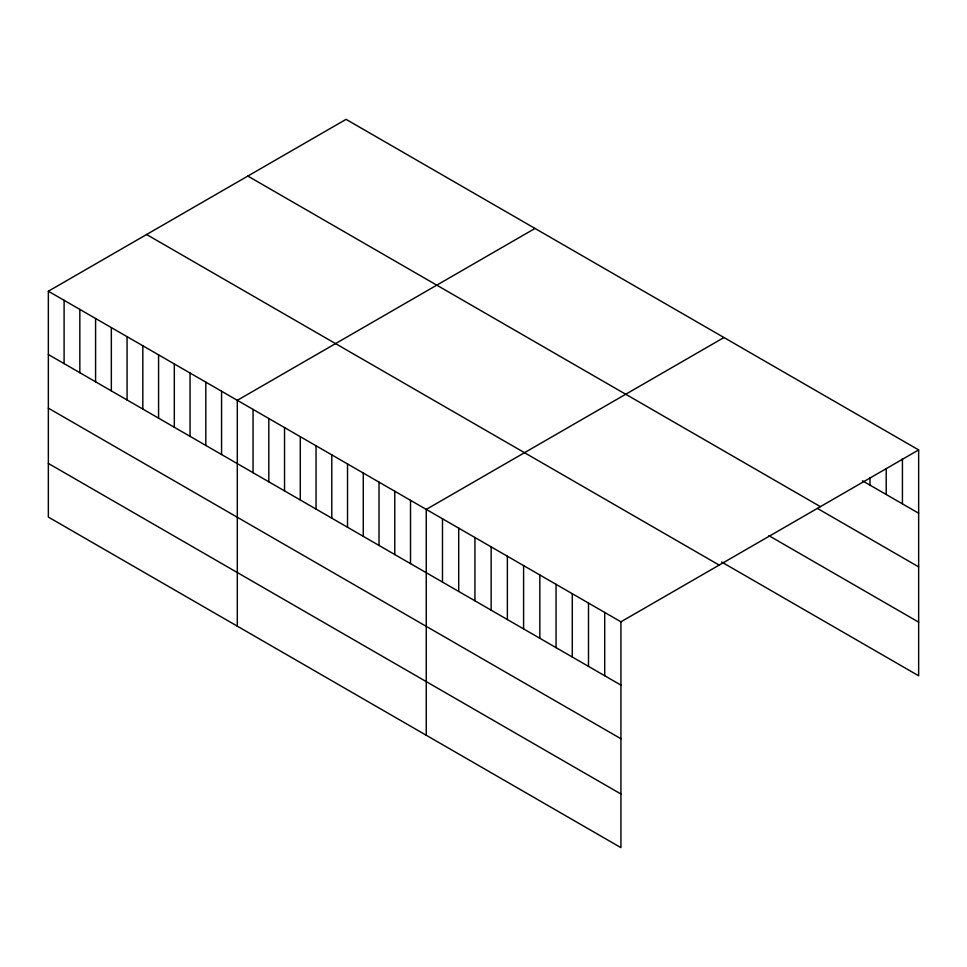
<?xml version="1.0" encoding="UTF-8"?>
<svg xmlns="http://www.w3.org/2000/svg" width="967" height="967" viewBox="0 0 967 967"><rect width="100%" height="100%" fill="white"/><g stroke="black" fill="none" stroke-linecap="round" stroke-linejoin="round"><path stroke-width="1.45" d="M48.35 291.224L620.935 621.805L620.935 847.648L48.35 517.067L48.35 291.224L346.065 119.352L918.65 449.933L918.65 675.776L721.551 561.972M535.017 228.442L237.302 400.326L237.302 626.169M723.969 337.531L426.254 509.416L426.254 735.258M620.935 621.805L918.65 449.933M862.491 480.804L918.65 513.223M247.818 176.067L820.403 506.648M817.562 508.497L918.65 566.867M768.898 535.67L918.65 622.132M146.597 234.51L719.182 565.091M48.35 354.526L620.935 685.107M48.35 408.159L620.935 738.74M48.35 463.435L620.935 794.016M902.429 458.648L902.429 503.855M886.207 468.874L886.207 494.488M869.986 477.589L869.986 485.12M604.713 612.449L604.713 675.74M588.492 603.082L588.492 666.372M572.271 593.714L572.271 657.004M556.049 584.346L556.049 647.636M539.828 574.978L539.828 638.268M523.594 565.61L523.594 628.901M507.373 556.243L507.373 619.533M491.151 546.875L491.151 610.177M474.93 537.507L474.93 600.809M458.709 528.151L458.709 591.441M442.487 518.783L442.487 582.074M410.516 500.326L410.516 563.616M394.766 491.236L394.766 554.526M379.016 482.134L379.016 545.436M363.278 473.044L363.278 536.347M347.528 463.955L347.528 527.257M331.778 454.865L331.778 518.155M316.04 445.775L316.04 509.065M300.29 436.685L300.29 499.975M284.54 427.595L284.54 490.885M268.802 418.506L268.802 481.796M253.052 409.416L253.052 472.706M221.564 391.224L221.564 454.526M205.814 382.134L205.814 445.436M190.064 373.044L190.064 436.347M174.314 363.955L174.314 427.245M158.576 354.865L158.576 418.155M142.826 345.775L142.826 409.065M127.076 336.685L127.076 399.975M111.338 327.595L111.338 390.886M95.588 318.506L95.588 381.796M79.838 309.416L79.838 372.706M64.1 300.326L64.1 363.616"/></g></svg>
